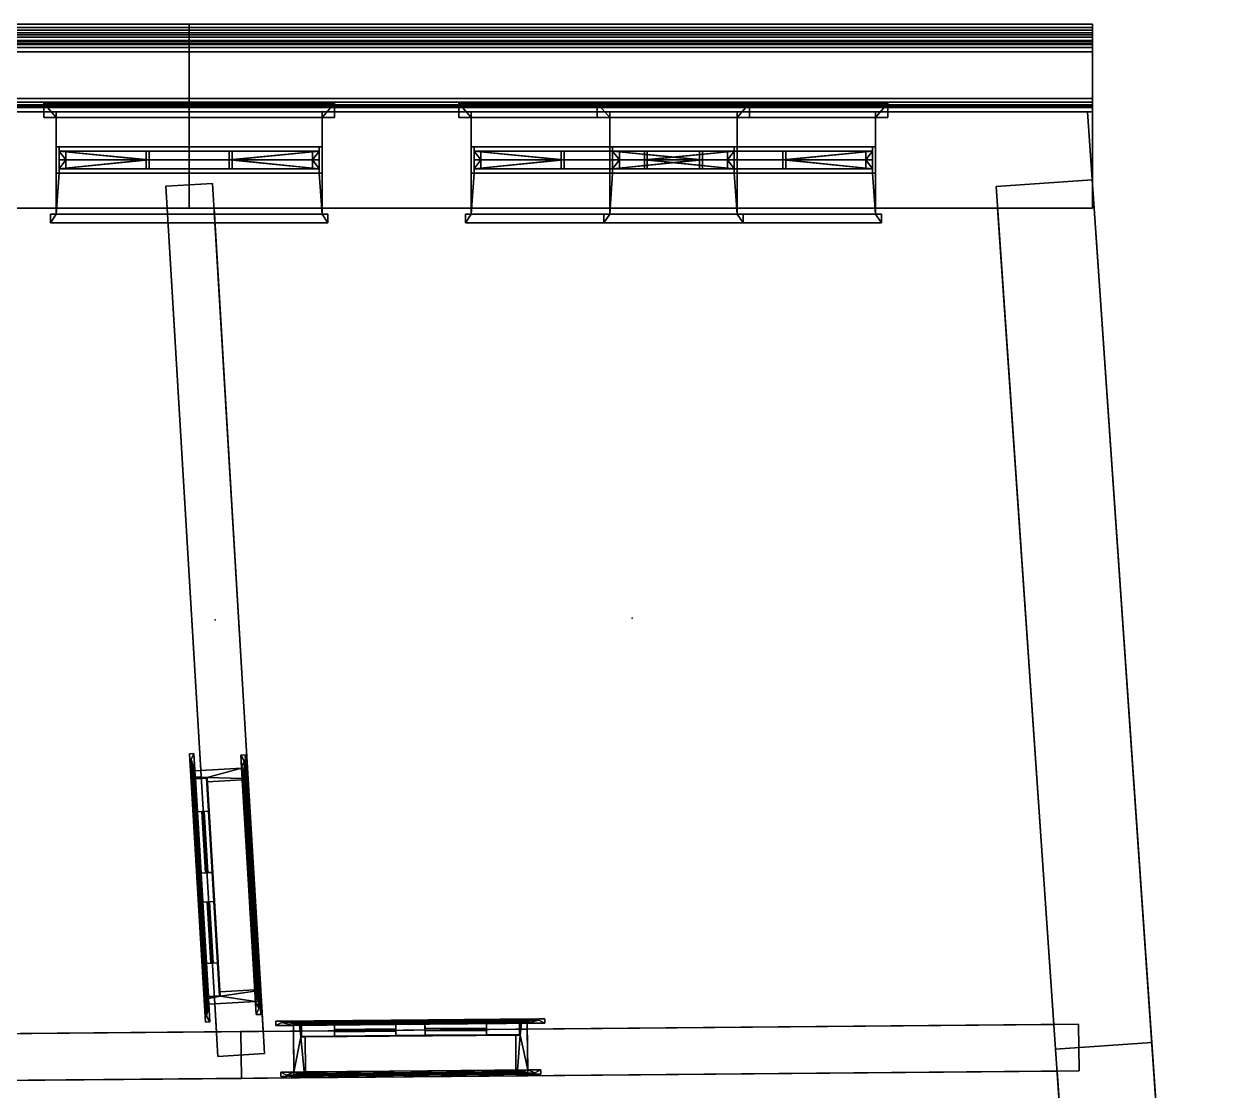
# Model space of a CAD drawing. Extents: x -0.3 to 25, y 0 to 31.3.
# Drawn here: x 19.361 to 23.494, y 27.649 to 31.3 of the extents above; entities that cross this region are included whole.
import ezdxf

# ---------------------------------------------------------------- set-up
doc = ezdxf.new("R2010")
doc.units = 0

# ---------------------------------------------------------------- blocks, each defined once
blk = doc.blocks.new('sash_big')
at = {"color": 255}
mesh = blk.add_polyface(dxfattribs=at)
corners = [(0, 0.35), (0, 0.35, 0.0522), (0, 0.35, 0.0772), (0, 0.21, 0.0772), (0, 0.21, 1.82), (0, 0.12, 0.0267), (0, 0.12, 1.82), (0, 0.02), (0, 0.02, 0.01), (0.01, 0.21, 0.0772), (0.01, 0.21, 1.81), (0.01, 0.195, 0.0772), (0.01, 0.195, 0.9752), (0.01, 0.165, 0.0772), (0.01, 0.165, 0.9371), (0.01, 0.165, 0.9752), (0.01, 0.165, 1.81), (0.01, 0.135, 0.9371), (0.01, 0.135, 1.81), (0.01, 0.12, 0.0772), (0.01, 0.12, 1.81), (0.0331, 0.195, 0.1254), (0.0331, 0.195, 0.5263), (0.0331, 0.195, 0.5363), (0.0331, 0.195, 0.9371), (0.0331, 0.165, 0.1254), (0.0331, 0.165, 0.5263), (0.0331, 0.165, 0.5363), (0.0331, 0.165, 0.9371), (0.0331, 0.165, 0.9752), (0.0331, 0.165, 1.376), (0.0331, 0.165, 1.386), (0.0331, 0.165, 1.7869), (0.0331, 0.135, 0.9752), (0.0331, 0.135, 1.376), (0.0331, 0.135, 1.386), (0.0331, 0.135, 1.7869), (0.3077, 0.195, 0.1254), (0.3077, 0.195, 0.5263), (0.3077, 0.195, 0.5363), (0.3077, 0.195, 0.9371), (0.3077, 0.165, 0.1254), (0.3077, 0.165, 0.5263), (0.3077, 0.165, 0.5363), (0.3077, 0.165, 0.9371), (0.3077, 0.165, 0.9752), (0.3077, 0.165, 1.376), (0.3077, 0.165, 1.386), (0.3077, 0.165, 1.7869), (0.3077, 0.135, 0.9752), (0.3077, 0.135, 1.376), (0.3077, 0.135, 1.386), (0.3077, 0.135, 1.7869), (0.3177, 0.195, 0.1254), (0.3177, 0.195, 0.5263), (0.3177, 0.195, 0.5363), (0.3177, 0.195, 0.9371), (0.3177, 0.165, 0.1254), (0.3177, 0.165, 0.5263), (0.3177, 0.165, 0.5363), (0.3177, 0.165, 0.9371), (0.3177, 0.165, 0.9752), (0.3177, 0.165, 1.376), (0.3177, 0.165, 1.386), (0.3177, 0.165, 1.7869), (0.3177, 0.135, 0.9752), (0.3177, 0.135, 1.376), (0.3177, 0.135, 1.386), (0.3177, 0.135, 1.7869), (0.5923, 0.195, 0.1254), (0.5923, 0.195, 0.5263), (0.5923, 0.195, 0.5363), (0.5923, 0.195, 0.9371), (0.5923, 0.165, 0.1254), (0.5923, 0.165, 0.5263), (0.5923, 0.165, 0.5363), (0.5923, 0.165, 0.9371), (0.5923, 0.165, 0.9752), (0.5923, 0.165, 1.376), (0.5923, 0.165, 1.386), (0.5923, 0.165, 1.7869), (0.5923, 0.135, 0.9752), (0.5923, 0.135, 1.376), (0.5923, 0.135, 1.386), (0.5923, 0.135, 1.7869), (0.6023, 0.195, 0.1254), (0.6023, 0.195, 0.5263), (0.6023, 0.195, 0.5363), (0.6023, 0.195, 0.9371), (0.6023, 0.165, 0.1254), (0.6023, 0.165, 0.5263), (0.6023, 0.165, 0.5363), (0.6023, 0.165, 0.9371), (0.6023, 0.165, 0.9752), (0.6023, 0.165, 1.376), (0.6023, 0.165, 1.386), (0.6023, 0.165, 1.7869), (0.6023, 0.135, 0.9752), (0.6023, 0.135, 1.376), (0.6023, 0.135, 1.386), (0.6023, 0.135, 1.7869), (0.8769, 0.195, 0.1254), (0.8769, 0.195, 0.5263), (0.8769, 0.195, 0.5363), (0.8769, 0.195, 0.9371), (0.8769, 0.165, 0.1254), (0.8769, 0.165, 0.5263), (0.8769, 0.165, 0.5363), (0.8769, 0.165, 0.9371), (0.8769, 0.165, 0.9752), (0.8769, 0.165, 1.376), (0.8769, 0.165, 1.386), (0.8769, 0.165, 1.7869), (0.8769, 0.135, 0.9752), (0.8769, 0.135, 1.376), (0.8769, 0.135, 1.386), (0.8769, 0.135, 1.7869), (0.9, 0.21, 0.0772), (0.9, 0.21, 1.81), (0.9, 0.195, 0.0772), (0.9, 0.195, 0.9752), (0.9, 0.165, 0.0772), (0.9, 0.165, 0.9371), (0.9, 0.165, 0.9752), (0.9, 0.165, 1.81), (0.9, 0.135, 0.9371), (0.9, 0.135, 1.81), (0.9, 0.12, 0.0772), (0.9, 0.12, 1.81), (0.91, 0.35), (0.91, 0.35, 0.0522), (0.91, 0.35, 0.0772), (0.91, 0.21, 0.0772), (0.91, 0.21, 1.82), (0.91, 0.12, 0.0267), (0.91, 0.12, 1.82), (0.91, 0.02), (0.91, 0.02, 0.01), (0.93, 0.35, 0.0522), (0.93, 0.35, 0.0772), (0.93, 0.38, 0.0522), (0.93, 0.38, 0.0772), (0.9525, 0.02, 0.01), (0.9525, 0.02, -0.1233), (0.9525, -0.03, 0.0017), (0.9525, -0.03, -0.1233), (-0.02, 0.35, 0.0522), (-0.02, 0.35, 0.0772), (-0.02, 0.38, 0.0522), (-0.02, 0.38, 0.0772), (-0.0425, 0.02, 0.01), (-0.0425, 0.02, -0.1233), (-0.0425, -0.03, 0.0017), (-0.0425, -0.03, -0.1233)]
mesh.append_faces([[corners[k] for k in face] for face in [(4, 3, 5, 6), (135, 134, 132, 133), (136, 143, 151, 7), (131, 130, 138, 139), (147, 146, 1, 2), (1, 130, 129, 0), (134, 130, 131, 132), (136, 129, 130, 134), (2, 1, 5, 3), (1, 0, 7, 5), (129, 136, 7, 0), (8, 7, 151, 150), (5, 7, 8), (142, 143, 136, 137), (137, 136, 134)]], dxfattribs={"color": 0})
mesh.append_faces([[corners[k] for k in face] for face in [(29, 15, 30), (109, 110, 123), (111, 112, 124), (32, 31, 16), (114, 113, 125), (36, 18, 35), (17, 33, 34), (116, 115, 126), (28, 14, 27), (108, 107, 122), (106, 105, 121), (25, 26, 13), (125, 108, 122), (14, 28, 17), (150, 152, 8), (142, 137, 144), (147, 2, 149), (3, 9, 2), (132, 131, 117), (139, 141, 131), (15, 29, 12), (123, 120, 109), (101, 102, 119), (103, 104, 120), (21, 11, 22), (24, 23, 12), (131, 2, 9, 117), (141, 149, 2, 131), (146, 147, 149, 148), (148, 149, 141, 140), (140, 141, 139, 138), (148, 140, 130, 1), (11, 119, 117, 9), (134, 5, 8, 137), (152, 144, 137, 8), (152, 153, 145, 144), (151, 143, 145, 153), (124, 16, 10, 118), (10, 4, 133, 118), (121, 13, 19, 127), (127, 19, 5, 134), (73, 69, 53, 57), (75, 59, 58, 74), (75, 71, 55, 59), (83, 79, 63, 67), (83, 67, 66, 82), (66, 62, 78, 82), (98, 82, 81, 97), (93, 77, 78, 94), (82, 78, 77, 81), (97, 93, 94, 98), (107, 103, 87, 91), (54, 53, 37, 38), (86, 85, 69, 70), (39, 38, 22, 23), (71, 70, 54, 55), (56, 55, 39, 40), (88, 87, 71, 72), (86, 87, 103, 102), (42, 38, 37, 41), (26, 22, 38, 42), (74, 70, 69, 73), (58, 54, 70, 74), (57, 53, 54, 58), (43, 39, 23, 27), (44, 40, 39, 43), (76, 72, 71, 75), (59, 55, 56, 60), (91, 87, 88, 92), (90, 86, 102, 106), (89, 85, 86, 90), (90, 106, 107, 91), (58, 42, 41, 57), (90, 74, 73, 89), (92, 76, 75, 91), (43, 27, 26, 42), (60, 44, 43, 59), (51, 35, 34, 50), (66, 50, 49, 65), (68, 52, 51, 67), (100, 84, 83, 99), (98, 114, 115, 99), (95, 111, 110, 94), (63, 47, 48, 64), (95, 79, 80, 96), (78, 62, 63, 79), (46, 30, 31, 47), (61, 45, 46, 62), (50, 46, 45, 49), (34, 30, 46, 50), (65, 61, 62, 66), (51, 47, 31, 35), (52, 48, 47, 51), (84, 80, 79, 83), (67, 63, 64, 68), (115, 111, 95, 99), (99, 95, 96, 100), (98, 94, 110, 114), (91, 75, 74, 90), (87, 86, 70, 71), (55, 54, 38, 39), (59, 43, 42, 58), (82, 98, 99, 83), (50, 66, 67, 51), (62, 46, 47, 63), (94, 78, 79, 95), (65, 81, 77, 61), (60, 56, 72, 76), (68, 64, 80, 84), (41, 37, 21, 25), (36, 32, 48, 52), (100, 96, 112, 116), (105, 101, 85, 89), (150, 151, 153, 152), (142, 144, 145, 143), (17, 125, 81, 65), (126, 18, 68, 84), (69, 119, 11, 53), (12, 120, 72, 56), (120, 12, 61, 77), (16, 124, 80, 64), (125, 17, 60, 76), (30, 15, 16, 31), (124, 123, 110, 111), (103, 120, 119, 102), (11, 12, 23, 22), (27, 14, 13, 26), (121, 122, 107, 106), (125, 126, 115, 114), (17, 34, 35, 18), (33, 29, 30, 34), (35, 31, 32, 36), (114, 110, 109, 113), (116, 112, 111, 115), (108, 104, 103, 107), (106, 102, 101, 105), (25, 21, 22, 26), (27, 23, 24, 28), (123, 124, 118, 120), (10, 16, 15, 12), (9, 3, 4, 10), (117, 118, 133, 132), (134, 135, 128, 127), (5, 19, 20, 6), (33, 49, 45, 29), (97, 113, 109, 93), (40, 44, 28, 24), (122, 121, 127, 125), (19, 13, 14, 17), (11, 9, 10, 12), (118, 117, 119, 120), (126, 125, 127, 128), (18, 20, 19, 17), (13, 57, 41), (41, 25, 13), (89, 73, 121), (121, 105, 89), (121, 73, 57, 13), (97, 81, 125), (125, 113, 97), (17, 65, 49), (49, 33, 17), (100, 116, 126), (126, 84, 100), (18, 36, 52), (52, 68, 18), (16, 64, 48), (48, 32, 16), (96, 80, 124), (124, 112, 96), (126, 128, 20, 18), (135, 6, 20, 128), (12, 56, 40), (40, 24, 12), (72, 120, 88), (104, 88, 120), (108, 92, 88, 104), (119, 69, 85), (85, 101, 119), (37, 53, 11), (11, 21, 37), (92, 108, 125), (125, 76, 92), (44, 60, 17), (17, 28, 44), (45, 61, 12), (12, 29, 45), (93, 109, 120), (120, 77, 93), (133, 4, 6, 135), (130, 140, 138), (1, 146, 148)]], dxfattribs={"color": 255})
blk = doc.blocks.new('door_inside')
mesh = blk.add_polyface()
corners = [(0.773, 0.18, 1.895), (0.66, 0.18, 1.895), (0.66, 0.18, 2.073), (0.773, 0.18, 2.073), (0.773, 0.18, 0.82), (0.45, 0.18, 2.073), (0.773, 0.18, 0.62), (0.35, 0.18, 1.895), (0.35, 0.18, 2.073), (0.773, 0.18, 0.225), (0.66, 0.18, 0.225), (0.66, 0.18, 0.82), (0.66, 0.165, 0.82), (0.45, 0.165, 0.82), (0.45, 0.165, 1.895), (0.66, 0.165, 1.895), (0.45, 0.18, 0.82), (0.45, 0.18, 1.895), (0.14, 0.18, 2.073), (0.14, 0.18, 1.895), (0.66, 0.18), (0.66, 0.18, 0.62), (0.66, 0.165, 0.225), (0.66, 0.165, 0.62), (0.45, 0.18, 0.62), (0.35, 0.165, 1.895), (0.027, 0.18, 2.073), (0.027, 0.18, 1.895), (0.66, 0.142), (0.773, 0.18), (0.45, 0.18), (0.45, 0.18, 0.225), (0.45, 0.165, 0.225), (0.45, 0.165, 0.62), (0.14, 0.18, 0.62), (0.35, 0.18, 0.82), (0.35, 0.165, 0.82), (0.14, 0.18, 0.82), (0.14, 0.165, 1.895), (0.14, 0.165, 0.82), (0.027, 0.18, 0.82), (0.773, 0.142), (0.773, 0.142, 0.225), (0.45, 0.142), (0.35, 0.165, 0.225), (0.35, 0.18, 0.62), (0.027, 0.18, 0.62), (0.773, 0.142, 0.62), (0.45, 0.142, 0.225), (0.35, 0.18), (0.14, 0.18, 0.225), (0.35, 0.18, 0.225), (0.14, 0.165, 0.225), (0.14, 0.165, 0.62), (0.35, 0.165, 0.62), (0.027, 0.18, 0.225), (0.773, 0.142, 0.82), (0.66, 0.142, 0.225), (0.66, 0.157, 0.225), (0.35, 0.142), (0.14, 0.142), (0.14, 0.18), (0.027, 0.18), (0.773, 0.142, 1.895), (0.66, 0.142, 0.62), (0.45, 0.157, 0.62), (0.66, 0.157, 0.62), (0.45, 0.142, 0.62), (0.45, 0.157, 0.225), (0.35, 0.142, 0.62), (0.027, 0.142), (0.773, 0.142, 2.073), (0.66, 0.142, 2.073), (0.66, 0.142, 0.82), (0.66, 0.142, 1.895), (0.66, 0.157, 0.82), (0.45, 0.142, 0.82), (0.35, 0.142, 0.225), (0.14, 0.142, 0.225), (0.027, 0.142, 0.225), (0.45, 0.142, 2.073), (0.45, 0.142, 1.895), (0.66, 0.157, 1.895), (0.45, 0.157, 0.82), (0.45, 0.157, 1.895), (0.35, 0.142, 1.895), (0.14, 0.142, 0.82), (0.14, 0.142, 0.62), (0.35, 0.157, 0.62), (0.35, 0.157, 0.225), (0.14, 0.157, 0.62), (0.14, 0.157, 0.225), (0.027, 0.142, 0.62), (0.35, 0.142, 2.073), (0.35, 0.142, 0.82), (0.35, 0.157, 0.82), (0.14, 0.157, 0.82), (0.027, 0.142, 0.82), (0.14, 0.142, 2.073), (0.14, 0.142, 1.895), (0.14, 0.157, 1.895), (0.35, 0.157, 1.895), (0.027, 0.142, 1.895), (0.027, 0.142, 2.073), (0.02, 0.185), (0.005, 0.19), (0, 0.185), (0.005, 0.19, 2.095), (-0.032, 0.195, 2.132), (0, 0.185, 2.1), (0.8, 0.185, 2.1), (0.78, 0.185, 2.08), (0.78, 0.185), (0.02, 0.185, 2.08), (0.78, 0.18, 2.08), (0.78, 0.18), (-0.032, 0.195), (0.832, 0.195, 2.132), (0.795, 0.19, 2.095), (0.795, 0.19), (0.8, 0.18), (0.86, 0.18, 2.16), (-0.06, 0.18), (-0.04, 0.19), (-0.04, 0.195, 2.14), (0.8, 0.185), (0.86, 0.18), (0.86, 0.195, 2.16), (-0.06, 0.18, 2.16), (-0.06, 0.195), (-0.04, 0.195), (-0.06, 0.195, 2.16), (-0.04, 0.19, 2.14), (0.84, 0.195, 2.14), (0.84, 0.19, 2.14), (0.832, 0.195), (0.86, 0.195), (0.84, 0.195), (0.84, 0.19), (-0.025, 0.005, 2.125), (-0.025, 0.01), (-0.017, 0.005), (0.825, 0.005, 2.125), (-0.045, 0.005, 2.145), (-0.045, 0.005), (-0.025, 0.005), (-0.017, 0.005, 2.117), (-0.025, 0.01, 2.125), (0.825, 0.01, 2.125), (0.825, 0.005), (0.825, 0.01), (0.845, 0.02), (0.845, 0.005), (0.845, 0.005, 2.145), (-0.045, 0.02, 2.145), (0.02, 0.01), (0.015, 0.015, 2.085), (0.845, 0.02, 2.145), (0, 0.02, 2.1), (0, 0.02), (-0.045, 0.02), (0.02, 0.01, 2.08), (0.817, 0.005, 2.117), (0.785, 0.015, 2.085), (0.817, 0.005), (0.785, 0.015), (0.035, 0.015, 2.065), (0.035, 0.015), (0.765, 0.015, 2.065), (0.78, 0.01, 2.08), (0.78, 0.01), (0.8, 0.02), (0.765, 0.015), (0.04, 0.02, 2.06), (0.035, 0.02, 2.065), (0.765, 0.02, 2.065), (0.035, 0.02), (0.025, 0.14), (0.04, 0.02), (0.04, 0.14), (0.76, 0.14, 2.06), (0.04, 0.14, 2.06), (0.765, 0.02), (0.76, 0.02, 2.06), (0.76, 0.14), (0.76, 0.02), (0.015, 0.015), (0, 0.18), (0.025, 0.18), (0.02, 0.18), (0.025, 0.18, 2.075), (0.8, 0.18, 2.1), (0, 0.18, 2.1), (0.8, 0.02, 2.1), (0.775, 0.14, 2.075), (0.025, 0.14, 2.075), (0.02, 0.18, 2.08), (0.775, 0.18, 2.075), (0.775, 0.18), (0.775, 0.14)]
mesh.append_faces([[corners[k] for k in face] for face in [(0, 1, 2, 3), (1, 0, 4, 11), (1, 17, 5, 2), (6, 21, 11, 4), (1, 11, 12, 15), (17, 1, 15, 14), (17, 7, 8, 5), (9, 10, 21, 6), (21, 24, 16, 11), (11, 16, 13, 12), (12, 13, 14, 15), (16, 17, 14, 13), (16, 35, 7, 17), (18, 8, 7, 19), (29, 20, 10, 9), (21, 10, 22, 23), (24, 21, 23, 33), (24, 45, 35, 16), (7, 35, 36, 25), (19, 7, 25, 38), (26, 18, 19, 27), (41, 28, 20, 29), (20, 30, 31, 10), (10, 31, 32, 22), (22, 32, 33, 23), (31, 24, 33, 32), (31, 51, 45, 24), (37, 35, 45, 34), (35, 37, 39, 36), (38, 25, 36, 39), (37, 19, 38, 39), (27, 19, 37, 40), (28, 41, 42, 57), (28, 43, 30, 20), (30, 49, 51, 31), (45, 51, 44, 54), (34, 45, 54, 53), (40, 37, 34, 46), (57, 42, 47, 64), (43, 28, 57, 48), (43, 59, 49, 30), (50, 51, 49, 61), (51, 50, 52, 44), (53, 54, 44, 52), (50, 34, 53, 52), (46, 34, 50, 55), (64, 47, 56, 73), (57, 64, 66, 58), (48, 57, 58, 68), (59, 43, 48, 77), (59, 60, 61, 49), (55, 50, 61, 62), (73, 56, 63, 74), (67, 64, 73, 76), (64, 67, 65, 66), (65, 68, 58, 66), (67, 48, 68, 65), (77, 48, 67, 69), (77, 78, 60, 59), (62, 61, 60, 70), (74, 63, 71, 72), (73, 74, 82, 75), (76, 73, 75, 83), (69, 67, 76, 94), (77, 69, 88, 89), (78, 77, 89, 91), (78, 79, 70, 60), (81, 74, 72, 80), (74, 81, 84, 82), (84, 83, 75, 82), (81, 76, 83, 84), (94, 76, 81, 85), (69, 94, 86, 87), (69, 87, 90, 88), (89, 88, 90, 91), (87, 78, 91, 90), (87, 92, 79, 78), (85, 81, 80, 93), (94, 85, 101, 95), (86, 94, 95, 96), (86, 97, 92, 87), (93, 98, 99, 85), (85, 99, 100, 101), (100, 96, 95, 101), (99, 86, 96, 100), (99, 102, 97, 86), (98, 103, 102, 99), (26, 103, 98, 18), (102, 103, 26, 27), (97, 102, 27, 40), (18, 98, 93, 8), (93, 80, 5, 8), (5, 80, 72, 2), (71, 3, 2, 72), (40, 46, 92, 97), (46, 55, 79, 92), (62, 70, 79, 55), (41, 29, 9, 42), (42, 9, 6, 47), (47, 6, 4, 56), (0, 63, 56, 4), (0, 3, 71, 63), (104, 105, 107, 113), (104, 189, 106, 105), (105, 106, 109, 107), (113, 107, 118, 111), (113, 196, 189, 104), (187, 106, 189), (106, 116, 108, 109), (107, 109, 110, 118), (111, 118, 119, 112), (196, 113, 111, 114), (179, 177, 195, 181), (116, 106, 187, 123), (116, 123, 132, 108), (109, 108, 117, 110), (118, 110, 125, 119), (119, 125, 115, 112), (114, 111, 112, 115), (120, 115, 125), (120, 126, 121, 191), (191, 121, 128, 192), (192, 128, 122, 187), (122, 123, 187), (123, 130, 124, 132), (108, 132, 134, 117), (110, 117, 135, 125), (138, 120, 125, 135), (126, 120, 138), (126, 136, 127, 121), (121, 127, 131, 128), (128, 131, 129, 122), (130, 123, 122, 129), (127, 136, 137), (127, 137, 133), (130, 129, 131), (127, 133, 124), (124, 130, 131), (127, 124, 131), (132, 124, 133, 134), (117, 134, 138, 135), (136, 126, 138, 137), (134, 133, 137, 138), (145, 140, 147, 139), (140, 141, 146, 147), (139, 147, 148, 142), (142, 149, 152), (143, 144, 145), (143, 145, 139), (142, 152, 153), (143, 139, 142), (142, 153, 143), (141, 186, 156, 146), (147, 146, 162, 148), (142, 148, 150, 149), (149, 150, 151, 152), (152, 151, 157, 153), (153, 157, 154, 143), (143, 154, 160, 144), (186, 155, 161, 156), (146, 156, 163, 162), (148, 162, 164, 150), (151, 150, 171), (151, 171, 193, 157), (157, 193, 158, 154), (154, 158, 159, 160), (155, 167, 166, 161), (156, 161, 169, 163), (162, 163, 165, 164), (164, 165, 171, 150), (181, 195, 194, 180), (174, 166, 167, 176), (161, 166, 168, 169), (163, 169, 170, 165), (182, 171, 165), (168, 175, 182, 172), (175, 168, 166, 174), (169, 168, 172, 170), (172, 182, 165, 170), (173, 174, 176, 178), (183, 175, 174, 173), (178, 176, 177, 179), (181, 173, 178, 179), (185, 182, 175, 183), (180, 183, 173, 181), (176, 159, 177), (184, 199, 182, 185), (183, 180, 184, 185), (186, 159, 176), (187, 189, 177, 159), (171, 182, 199), (141, 140, 159, 186), (155, 186, 176, 167), (188, 177, 189), (159, 158, 192, 187), (171, 199, 115, 120), (159, 140, 160), (195, 177, 188, 190), (188, 189, 196, 190), (158, 193, 191, 192), (198, 115, 199), (191, 193, 171, 120), (144, 160, 140, 145), (194, 195, 190, 197), (190, 196, 114, 197), (197, 114, 115, 198), (199, 194, 197, 198), (199, 184, 180, 194)]])

msp = doc.modelspace()

# ---------------------------------------------------------------- linework, layer by layer
at = {"layer": 'LIGHTS', "color": 51}
for p in [(21.4414, 29.2671, 5.5), (20.0144, 29.2607, 2.5)]:
    msp.add_point(p, dxfattribs=at)

# ---------------------------------------------------------------- block references
for name, p, rotation in [('sash_big', (20.3804, 31, 0.75), 180), ('sash_big', (21.801, 31, 3.75), 180), ('sash_big', (22.2746, 31, 0.75), 180), ('door_inside', (20.1725, 27.9558, 3.02), 93.4191039620972), ('door_inside', (20.2841, 27.693, 3.02), 0.511416847049435)]:
    msp.add_blockref(name, p, dxfattribs=dict(rotation=rotation))

# ---------------------------------------------------------------- meshes
at = {"color": 255}
mesh = msp.add_polyface(dxfattribs=at)
corners = [(23.0166, 31.22, 5.795), (23.0166, 31.22, 5.81), (23.0166, 31.205, 5.795), (23.0166, 31.045, 5.7), (23.0166, 31.045, 5.715), (23.0166, 31.033, 5.697), (23.0166, 31.205, 5.715), (23.0166, 31.3, 5.86), (23.0166, 31.3, 5.88), (23.0166, 31.289, 5.857), (23.0166, 31.23, 5.89), (23.0166, 31.279, 5.851), (23.0166, 31.27, 5.84), (23.0166, 31.264, 5.83), (23.0166, 31.256, 5.821), (23.0166, 31.244, 5.814), (23.0166, 31.233, 5.811), (23.0166, 31.024, 5.691), (23.0166, 31, 5.89), (19.9254, 31.23, 5.89), (19.9254, 31, 5.89), (23.0166, 31.018, 5.682), (19.9254, 31.018, 5.682), (19.9254, 31.024, 5.691), (19.9254, 31.033, 5.697), (19.9254, 31.045, 5.7), (19.9254, 31.045, 5.715), (19.9254, 31.205, 5.715), (19.9254, 31.205, 5.795), (19.9254, 31.22, 5.795), (19.9254, 31.22, 5.81), (19.9254, 31.233, 5.811), (19.9254, 31.244, 5.814), (19.9254, 31.256, 5.821), (19.9254, 31.264, 5.83), (19.9254, 31.27, 5.84), (19.9254, 31.279, 5.851), (19.9254, 31.289, 5.857), (19.9254, 31.3, 5.86), (19.9254, 31.3, 5.88), (17.0842, 31.23, 5.89), (17.0842, 31, 5.89), (17.0842, 31.018, 5.682), (17.0842, 31.024, 5.691), (17.0842, 31.033, 5.697), (17.0842, 31.045, 5.7), (17.0842, 31.045, 5.715), (17.0842, 31.205, 5.715), (17.0842, 31.205, 5.795), (17.0842, 31.22, 5.795), (17.0842, 31.22, 5.81), (17.0842, 31.233, 5.811), (17.0842, 31.244, 5.814), (17.0842, 31.256, 5.821), (17.0842, 31.264, 5.83), (17.0842, 31.27, 5.84), (17.0842, 31.279, 5.851), (17.0842, 31.289, 5.857), (17.0842, 31.3, 5.86), (17.0842, 31.3, 5.88)]
mesh.append_faces([[corners[k] for k in face] for face in [(0, 1, 2), (3, 4, 5), (6, 2, 4), (7, 8, 9), (8, 10, 9), (9, 10, 11), (11, 10, 12), (12, 10, 13), (13, 10, 14), (14, 10, 15), (15, 10, 16), (16, 10, 1), (1, 10, 2), (2, 10, 4), (5, 4, 17), (17, 4, 18), (4, 10, 18), (18, 10, 19, 20), (17, 21, 22, 23), (5, 17, 23, 24), (3, 5, 24, 25), (4, 3, 25, 26), (6, 4, 26, 27), (2, 6, 27, 28), (0, 2, 28, 29), (1, 0, 29, 30), (16, 1, 30, 31), (15, 16, 31, 32), (14, 15, 32, 33), (13, 14, 33, 34), (12, 13, 34, 35), (11, 12, 35, 36), (9, 11, 36, 37), (7, 9, 37, 38), (8, 7, 38, 39), (10, 8, 39, 19), (20, 19, 40, 41), (23, 22, 42, 43), (24, 23, 43, 44), (25, 24, 44, 45), (26, 25, 45, 46), (27, 26, 46, 47), (28, 27, 47, 48), (29, 28, 48, 49), (30, 29, 49, 50), (31, 30, 50, 51), (32, 31, 51, 52), (33, 32, 52, 53), (34, 33, 53, 54), (35, 34, 54, 55), (36, 35, 55, 56), (37, 36, 56, 57), (38, 37, 57, 58), (39, 38, 58, 59), (19, 39, 59, 40)]], dxfattribs={"color": 255})
at = {"color": 250}
mesh = msp.add_polyface(dxfattribs=at)
corners = [(3.6157, 31.24, 5.92), (3.6258, 31.23, 5.89), (3.7025, 23.4812, 5.92), (3.7124, 23.4914, 5.89), (3.8584, 31, 5.89), (3.8584, 31, 6), (3.9398, 23.7258, 5.89), (3.9398, 23.7258, 6), (5.0459, 23.747, 5.89), (5.0459, 23.747, 6), (5.0503, 23.517, 5.89), (5.0505, 23.507, 5.92), (6.8294, 31, 5.89), (6.8294, 31, 6), (6.8294, 31.23, 5.89), (6.8294, 31.24, 5.92), (6.9632, 23.7837, 5.89), (6.9632, 23.7837, 6), (6.9677, 23.5538, 5.89), (6.9678, 23.5438, 5.92), (7.6451, 23.5567, 5.92), (7.6549, 23.5669, 5.89), (7.6753, 22.2214, 5.92), (7.6851, 22.2317, 5.89), (7.8796, 23.8013, 5.89), (7.8796, 23.8013, 6), (7.9098, 22.4669, 5.89), (7.9098, 22.4669, 6), (7.9724, 31, 5.89), (7.9724, 31, 6), (7.9724, 31.23, 5.89), (7.9724, 31.24, 5.92), (7.9943, 23.8035, 5.89), (7.9943, 23.8035, 6), (7.9988, 23.5735, 5.89), (7.9989, 23.5635, 5.92), (9.4035, 31, 5.89), (9.4035, 31, 6), (9.4035, 31.23, 5.89), (9.4035, 31.24, 5.92), (9.6246, 22.5061, 5.89), (9.6246, 22.5061, 6), (9.6299, 22.2762, 5.89), (9.6301, 22.2662, 5.92), (10.2132, 22.5196, 5.89), (10.2132, 22.5196, 6), (10.2184, 22.2896, 5.89), (10.2186, 22.2797, 5.92), (13.8402, 22.6026, 5.89), (13.8402, 22.6026, 6), (13.8454, 22.3727, 5.89), (13.8457, 22.3627, 5.92), (17.0842, 31, 5.89), (17.0842, 31, 6), (17.0842, 31.23, 5.89), (17.0842, 31.24, 5.92), (17.6908, 23.7219, 5.89), (17.6908, 23.7219, 6), (17.743, 22.6919, 5.89), (17.743, 22.6919, 6), (17.9325, 23.4967, 5.89), (17.943, 23.4869, 5.92), (17.9846, 22.4674, 5.89), (17.9952, 22.4576, 5.92), (19.9254, 31, 5.89), (19.9254, 31, 6), (19.9254, 31.23, 5.89), (19.9254, 31.24, 5.92), (23.0166, 31, 5.89), (23.0166, 31, 6), (23.0166, 31.23, 5.89), (23.0166, 31.24, 5.92), (23.4814, 23.8374, 5.89), (23.4814, 23.8374, 6), (23.486, 23.6074, 5.89), (23.4862, 23.5974, 5.92)]
mesh.append_faces([[corners[k] for k in face] for face in [(71, 69, 70), (73, 75, 74), (70, 69, 68), (73, 74, 72), (68, 69, 65, 64), (70, 68, 64, 66), (71, 70, 66, 67), (69, 71, 67, 65), (64, 65, 53, 52), (66, 64, 52, 54), (67, 66, 54, 55), (65, 67, 55, 53), (52, 53, 37, 36), (54, 52, 36, 38), (55, 54, 38, 39), (53, 55, 39, 37), (36, 37, 29, 28), (38, 36, 28, 30), (39, 38, 30, 31), (37, 39, 31, 29), (28, 29, 13, 12), (30, 28, 12, 14), (31, 30, 14, 15), (29, 31, 15, 13), (12, 13, 5, 4), (14, 12, 4, 1), (15, 14, 1, 0), (13, 15, 0, 5), (4, 5, 7, 6), (1, 4, 6, 3), (0, 1, 3, 2), (5, 0, 2, 7), (6, 7, 9, 8), (3, 6, 8, 10), (2, 3, 10, 11), (7, 2, 11, 9), (8, 9, 17, 16), (10, 8, 16, 18), (11, 10, 18, 19), (9, 11, 19, 17), (16, 17, 33, 32), (18, 16, 32, 34), (19, 18, 34, 35), (17, 19, 35, 33), (32, 33, 25, 24), (34, 32, 24, 21), (35, 34, 21, 20), (33, 35, 20, 25), (24, 25, 27, 26), (21, 24, 26, 23), (20, 21, 23, 22), (25, 20, 22, 27), (26, 27, 41, 40), (23, 26, 40, 42), (22, 23, 42, 43), (27, 22, 43, 41), (40, 41, 45, 44), (42, 40, 44, 46), (43, 42, 46, 47), (41, 43, 47, 45), (44, 45, 49, 48), (46, 44, 48, 50), (47, 46, 50, 51), (45, 47, 51, 49), (48, 49, 59, 58), (50, 48, 58, 62), (51, 50, 62, 63), (49, 51, 63, 59), (58, 59, 57, 56), (62, 58, 56, 60), (63, 62, 60, 61), (59, 63, 61, 57), (56, 57, 73, 72), (60, 56, 72, 74), (61, 60, 74, 75), (57, 61, 75, 73)]], dxfattribs={"color": 250})
at = {"color": 255}
mesh = msp.add_polyface(dxfattribs=at)
corners = [(23.4858, 23.6174, 5.81), (23.4858, 23.6174, 5.795), (23.4855, 23.6324, 5.795), (23.4823, 23.7924, 5.715), (23.4823, 23.7924, 5.7), (23.4821, 23.8044, 5.697), (23.0166, 31.015, 5.67), (23.0166, 31.018, 5.682), (23.0166, 31, 5.67), (23.4818, 23.8194, 5.682), (23.4817, 23.8224, 5.67), (23.4814, 23.8374, 5.67), (23.4855, 23.6324, 5.715), (23.4874, 23.5374, 5.88), (23.4874, 23.5374, 5.86), (23.4872, 23.5484, 5.857), (23.486, 23.6074, 5.89), (23.487, 23.5584, 5.851), (23.4868, 23.5674, 5.84), (23.4867, 23.5734, 5.83), (23.4865, 23.5814, 5.821), (23.4863, 23.5934, 5.814), (23.4861, 23.6044, 5.811), (23.4819, 23.8134, 5.691), (23.0166, 31.024, 5.691), (23.0166, 31, 5.89), (23.4814, 23.8374, 5.89), (19.9254, 31, 5.89), (19.9254, 31, 5.67), (19.9254, 31.015, 5.67), (19.9254, 31.018, 5.682), (17.0842, 31, 5.89), (17.0842, 31, 5.67), (17.0842, 31.015, 5.67), (17.0842, 31.018, 5.682), (18.0466, 22.4098, 5.857), (18.0361, 22.4196, 5.851), (17.984, 23.4487, 5.851), (17.9945, 23.4389, 5.857), (18.0582, 22.3991, 5.86), (18.006, 23.4282, 5.86), (18.0582, 22.3991, 5.88), (18.006, 23.4282, 5.88), (17.6908, 23.7219, 5.89), (17.9325, 23.4967, 5.89), (17.6908, 23.7219, 5.67), (17.7065, 23.7073, 5.67), (17.7097, 23.7043, 5.682), (17.716, 23.6984, 5.691), (17.7254, 23.6896, 5.697), (17.7381, 23.6779, 5.7), (17.7381, 23.6779, 5.715), (17.9062, 23.5212, 5.715), (17.9062, 23.5212, 5.795), (17.922, 23.5065, 5.795), (17.922, 23.5065, 5.81), (17.9356, 23.4938, 5.811), (17.9472, 23.483, 5.814), (17.9598, 23.4713, 5.821), (17.9682, 23.4634, 5.83), (17.9745, 23.4575, 5.84)]
mesh.append_faces([[corners[k] for k in face] for face in [(0, 1, 2), (3, 4, 5), (6, 7, 8), (9, 10, 11), (2, 12, 3), (13, 14, 15), (16, 13, 15), (16, 15, 17), (16, 17, 18), (16, 18, 19), (16, 19, 20), (16, 20, 21), (16, 21, 22), (16, 22, 0), (16, 0, 2), (16, 2, 3), (3, 5, 23), (7, 24, 8), (23, 9, 11), (8, 24, 25), (23, 11, 26), (3, 23, 26), (16, 3, 26), (8, 25, 27, 28), (6, 8, 28, 29), (7, 6, 29, 30), (28, 27, 31, 32), (29, 28, 32, 33), (30, 29, 33, 34), (35, 36, 37, 38), (39, 35, 38, 40), (41, 39, 40, 42), (43, 44, 16, 26), (45, 43, 26, 11), (46, 45, 11, 10), (47, 46, 10, 9), (48, 47, 9, 23), (49, 48, 23, 5), (50, 49, 5, 4), (51, 50, 4, 3), (52, 51, 3, 12), (53, 52, 12, 2), (54, 53, 2, 1), (55, 54, 1, 0), (56, 55, 0, 22), (57, 56, 22, 21), (58, 57, 21, 20), (59, 58, 20, 19), (60, 59, 19, 18), (37, 60, 18, 17), (38, 37, 17, 15), (40, 38, 15, 14), (42, 40, 14, 13), (44, 42, 13, 16)]], dxfattribs={"color": 255})
at = {"color": 250}
mesh = msp.add_polyface(dxfattribs=at)
corners = [(3.8584, 31, 6), (3.9398, 23.7258, 6), (7.5016, 27.3973, 7.4923), (23, 31, 6), (23.2381, 27.5481, 7.4298), (23.4759, 24.1001, 6)]
mesh.append_faces([[corners[k] for k in face] for face in [(5, 3, 4)]], dxfattribs={"color": 85})
mesh.append_faces([[corners[k] for k in face] for face in [(1, 5, 4, 2), (3, 0, 2, 4), (0, 3, 5, 1), (0, 1, 2)]], dxfattribs={"color": 250})
mesh = msp.add_polyface(dxfattribs=at)
corners = [(7.7167, 31, 6), (7.8858, 23.5265, 6), (11.5017, 27.2997, 7.5327), (23, 31, 6), (23.2471, 27.4167, 7.4843), (23.494, 23.8376, 6)]
mesh.append_faces([[corners[k] for k in face] for face in [(5, 3, 4)]], dxfattribs={"color": 85})
mesh.append_faces([[corners[k] for k in face] for face in [(1, 5, 4, 2), (3, 0, 2, 4), (0, 3, 5, 1), (0, 1, 2)]], dxfattribs={"color": 250})
at = {"color": 85}
mesh = msp.add_polyface(dxfattribs=at)
corners = [(18.4863, 30.67), (18.4863, 30.67, 3), (18.4863, 31), (18.4863, 31, 3), (19.4704, 30.67), (19.4704, 30.67, 3), (19.4704, 31), (19.4704, 31, 3)]
mesh.append_faces([[corners[k] for k in face] for face in [(7, 3, 1, 5), (4, 0, 2, 6), (6, 2, 3, 7), (2, 0, 1, 3), (0, 4, 5, 1), (4, 6, 7, 5)]], dxfattribs={"color": 85})
mesh = msp.add_polyface(dxfattribs=at)
corners = [(18.9598, 30.67, 3), (18.9598, 30.67, 6), (18.9598, 31, 3), (18.9598, 31, 6), (19.9254, 30.67, 3), (19.9254, 30.67, 6), (19.9254, 31, 3), (19.9254, 31, 6)]
mesh.append_faces([[corners[k] for k in face] for face in [(7, 3, 1, 5), (4, 0, 2, 6), (6, 2, 3, 7), (2, 0, 1, 3), (0, 4, 5, 1), (4, 6, 7, 5)]], dxfattribs={"color": 85})
mesh = msp.add_polyface(dxfattribs=at)
corners = [(19.4704, 30.67), (19.4704, 30.67, 0.75), (19.4704, 31), (19.4704, 31, 0.75), (20.3804, 30.67), (20.3804, 30.67, 0.75), (20.3804, 31), (20.3804, 31, 0.75)]
mesh.append_faces([[corners[k] for k in face] for face in [(7, 3, 1, 5), (4, 0, 2, 6), (6, 2, 3, 7), (2, 0, 1, 3), (0, 4, 5, 1), (4, 6, 7, 5)]], dxfattribs={"color": 85})
mesh = msp.add_polyface(dxfattribs=at)
corners = [(19.4704, 30.67, 2.57), (19.4704, 30.67, 3), (19.4704, 31, 2.57), (19.4704, 31, 3), (20.3804, 30.67, 2.57), (20.3804, 30.67, 3), (20.3804, 31, 2.57), (20.3804, 31, 3)]
mesh.append_faces([[corners[k] for k in face] for face in [(7, 3, 1, 5), (4, 0, 2, 6), (6, 2, 3, 7), (2, 0, 1, 3), (0, 4, 5, 1), (4, 6, 7, 5)]], dxfattribs={"color": 85})
mesh = msp.add_polyface(dxfattribs=at)
corners = [(19.9254, 30.67, 3), (19.9254, 30.67, 6), (19.9254, 31, 3), (19.9254, 31, 6), (20.891, 30.67, 3), (20.891, 30.67, 6), (20.891, 31, 3), (20.891, 31, 6)]
mesh.append_faces([[corners[k] for k in face] for face in [(7, 3, 1, 5), (4, 0, 2, 6), (6, 2, 3, 7), (2, 0, 1, 3), (0, 4, 5, 1), (4, 6, 7, 5)]], dxfattribs={"color": 85})
mesh = msp.add_polyface(dxfattribs=at)
corners = [(20.3804, 30.67), (20.3804, 30.67, 3), (20.3804, 31), (20.3804, 31, 3), (21.3646, 30.67), (21.3646, 30.67, 3), (21.3646, 31), (21.3646, 31, 3)]
mesh.append_faces([[corners[k] for k in face] for face in [(7, 3, 1, 5), (4, 0, 2, 6), (6, 2, 3, 7), (2, 0, 1, 3), (0, 4, 5, 1), (4, 6, 7, 5)]], dxfattribs={"color": 85})
mesh = msp.add_polyface(dxfattribs=at)
corners = [(20.891, 30.67, 3), (20.891, 30.67, 3.75), (20.891, 31, 3), (20.891, 31, 3.75), (21.801, 30.67, 3), (21.801, 30.67, 3.75), (21.801, 31, 3), (21.801, 31, 3.75)]
mesh.append_faces([[corners[k] for k in face] for face in [(7, 3, 1, 5), (4, 0, 2, 6), (6, 2, 3, 7), (2, 0, 1, 3), (0, 4, 5, 1), (4, 6, 7, 5)]], dxfattribs={"color": 85})
mesh = msp.add_polyface(dxfattribs=at)
corners = [(20.891, 30.67, 5.57), (20.891, 30.67, 6), (20.891, 31, 5.57), (20.891, 31, 6), (21.801, 30.67, 5.57), (21.801, 30.67, 6), (21.801, 31, 5.57), (21.801, 31, 6)]
mesh.append_faces([[corners[k] for k in face] for face in [(7, 3, 1, 5), (4, 0, 2, 6), (6, 2, 3, 7), (2, 0, 1, 3), (0, 4, 5, 1), (4, 6, 7, 5)]], dxfattribs={"color": 85})
mesh = msp.add_polyface(dxfattribs=at)
corners = [(21.3646, 30.67), (21.3646, 30.67, 0.75), (21.3646, 31), (21.3646, 31, 0.75), (22.2746, 30.67), (22.2746, 30.67, 0.75), (22.2746, 31), (22.2746, 31, 0.75)]
mesh.append_faces([[corners[k] for k in face] for face in [(7, 3, 1, 5), (4, 0, 2, 6), (6, 2, 3, 7), (2, 0, 1, 3), (0, 4, 5, 1), (4, 6, 7, 5)]], dxfattribs={"color": 85})
mesh = msp.add_polyface(dxfattribs=at)
corners = [(21.3646, 30.67, 2.57), (21.3646, 30.67, 3), (21.3646, 31, 2.57), (21.3646, 31, 3), (22.2746, 30.67, 2.57), (22.2746, 30.67, 3), (22.2746, 31, 2.57), (22.2746, 31, 3)]
mesh.append_faces([[corners[k] for k in face] for face in [(7, 3, 1, 5), (4, 0, 2, 6), (6, 2, 3, 7), (2, 0, 1, 3), (0, 4, 5, 1), (4, 6, 7, 5)]], dxfattribs={"color": 85})
mesh = msp.add_polyface(dxfattribs=at)
corners = [(21.801, 30.67, 3), (21.801, 30.67, 6), (21.801, 31, 3), (21.801, 31, 6), (23.0166, 30.67, 3), (23.0166, 30.67, 6), (23.0166, 31, 3), (23.0166, 31, 6)]
mesh.append_faces([[corners[k] for k in face] for face in [(7, 3, 1, 5), (4, 0, 2, 6), (6, 2, 3, 7), (2, 0, 1, 3), (0, 4, 5, 1), (4, 6, 7, 5)]], dxfattribs={"color": 85})
mesh = msp.add_polyface(dxfattribs=at)
corners = [(22.2746, 30.67), (22.2746, 30.67, 3), (22.2746, 31), (22.2746, 31, 3), (23.0166, 30.67), (23.0166, 30.67, 3), (23.0166, 31), (23.0166, 31, 3)]
mesh.append_faces([[corners[k] for k in face] for face in [(7, 3, 1, 5), (4, 0, 2, 6), (6, 2, 3, 7), (2, 0, 1, 3), (0, 4, 5, 1), (4, 6, 7, 5)]], dxfattribs={"color": 85})
at = {"color": 51}
mesh = msp.add_polyface(dxfattribs=at)
corners = [(19.8456, 30.7452, 3), (19.8456, 30.7452, 6), (19.9651, 28.7448, 3), (19.9651, 28.7448, 6), (20.0053, 30.7548, 3), (20.0053, 30.7548, 6), (20.1248, 28.7544, 3), (20.1248, 28.7544, 6)]
mesh.append_faces([[corners[k] for k in face] for face in [(7, 5, 1, 3), (2, 0, 4, 6), (6, 4, 5, 7), (4, 0, 1, 5), (0, 2, 3, 1), (2, 6, 7, 3)]], dxfattribs={"color": 51})
at = {"color": 85}
mesh = msp.add_polyface(dxfattribs=at)
corners = [(22.6868, 30.7445), (22.6868, 30.7445, 3), (22.8905, 27.7914), (22.8905, 27.7914, 3), (23.0161, 30.7672), (23.0161, 30.7672, 3), (23.2197, 27.8142), (23.2197, 27.8142, 3)]
mesh.append_faces([[corners[k] for k in face] for face in [(7, 5, 1, 3), (2, 0, 4, 6), (6, 4, 5, 7), (4, 0, 1, 5), (0, 2, 3, 1), (2, 6, 7, 3)]], dxfattribs={"color": 85})
mesh = msp.add_polyface(dxfattribs=at)
corners = [(22.6868, 30.7445, 3), (22.6868, 30.7445, 6), (22.8905, 27.7914, 3), (22.8905, 27.7914, 6), (23.0161, 30.7672, 3), (23.0161, 30.7672, 6), (23.2197, 27.8142, 3), (23.2197, 27.8142, 6)]
mesh.append_faces([[corners[k] for k in face] for face in [(7, 5, 1, 3), (2, 0, 4, 6), (6, 4, 5, 7), (4, 0, 1, 5), (0, 2, 3, 1), (2, 6, 7, 3)]], dxfattribs={"color": 85})
at = {"color": 51}
mesh = msp.add_polyface(dxfattribs=at)
corners = [(17.1684, 30.67, 2.8), (17.1684, 30.67, 3), (17.3125, 27.8265, 2.8), (17.3125, 27.8265, 3), (22.692, 30.67, 2.8), (22.692, 30.67, 3), (22.8847, 27.8762, 2.8), (22.8847, 27.8762, 3)]
mesh.append_faces([[corners[k] for k in face] for face in [(3, 7, 5, 1), (0, 4, 6, 2), (2, 6, 7, 3), (6, 4, 5, 7), (4, 0, 1, 5), (0, 2, 3, 1)]], dxfattribs={"color": 51})
at = {"color": 119}
mesh = msp.add_polyface(dxfattribs=at)
corners = [(17.1684, 30.67), (17.1684, 30.67, 0.02), (17.3125, 27.8265), (17.3125, 27.8265, 0.02), (22.692, 30.67), (22.692, 30.67, 0.02), (22.8847, 27.8762), (22.8847, 27.8762, 0.02)]
mesh.append_faces([[corners[k] for k in face] for face in [(3, 7, 5, 1), (0, 4, 6, 2), (2, 6, 7, 3), (6, 4, 5, 7), (4, 0, 1, 5), (0, 2, 3, 1)]], dxfattribs={"color": 119})
at = {"color": 51}
mesh = msp.add_polyface(dxfattribs=at)
corners = [(17.1684, 30.67, 5.8), (17.1684, 30.67, 6), (17.3125, 27.8265, 5.8), (17.3125, 27.8265, 6), (19.8501, 30.67, 5.8), (19.8501, 30.67, 6), (20.0185, 27.8506, 5.8), (20.0185, 27.8506, 6)]
mesh.append_faces([[corners[k] for k in face] for face in [(3, 7, 5, 1), (0, 4, 6, 2), (2, 6, 7, 3), (6, 4, 5, 7), (4, 0, 1, 5), (0, 2, 3, 1)]], dxfattribs={"color": 51})
at = {"color": 119}
mesh = msp.add_polyface(dxfattribs=at)
corners = [(17.1684, 30.67, 3), (17.1684, 30.67, 3.02), (17.3125, 27.8265, 3), (17.3125, 27.8265, 3.02), (19.8501, 30.67, 3), (19.8501, 30.67, 3.02), (20.0185, 27.8506, 3), (20.0185, 27.8506, 3.02)]
mesh.append_faces([[corners[k] for k in face] for face in [(3, 7, 5, 1), (0, 4, 6, 2), (2, 6, 7, 3), (6, 4, 5, 7), (4, 0, 1, 5), (0, 2, 3, 1)]], dxfattribs={"color": 119})
at = {"color": 51}
mesh = msp.add_polyface(dxfattribs=at)
corners = [(20.0104, 30.67, 5.8), (20.0104, 30.67, 6), (20.1787, 27.852, 5.8), (20.1787, 27.852, 6), (22.692, 30.67, 5.8), (22.692, 30.67, 6), (22.8847, 27.8762, 5.8), (22.8847, 27.8762, 6)]
mesh.append_faces([[corners[k] for k in face] for face in [(3, 7, 5, 1), (0, 4, 6, 2), (2, 6, 7, 3), (6, 4, 5, 7), (4, 0, 1, 5), (0, 2, 3, 1)]], dxfattribs={"color": 51})
at = {"color": 119}
mesh = msp.add_polyface(dxfattribs=at)
corners = [(20.0104, 30.67, 3), (20.0104, 30.67, 3.02), (20.1787, 27.852, 3), (20.1787, 27.852, 3.02), (22.692, 30.67, 3), (22.692, 30.67, 3.02), (22.8847, 27.8762, 3), (22.8847, 27.8762, 3.02)]
mesh.append_faces([[corners[k] for k in face] for face in [(3, 7, 5, 1), (0, 4, 6, 2), (2, 6, 7, 3), (6, 4, 5, 7), (4, 0, 1, 5), (0, 2, 3, 1)]], dxfattribs={"color": 119})
at = {"color": 51}
mesh = msp.add_polyface(dxfattribs=at)
corners = [(19.9651, 28.7448, 3), (19.9651, 28.7448, 3.02), (20.0128, 27.9463, 3), (20.0128, 27.9463, 3.02), (20.1248, 28.7544, 3), (20.1248, 28.7544, 3.02), (20.1725, 27.9558, 3), (20.1725, 27.9558, 3.02)]
mesh.append_faces([[corners[k] for k in face] for face in [(7, 5, 1, 3), (2, 0, 4, 6), (6, 4, 5, 7), (4, 0, 1, 5), (0, 2, 3, 1), (2, 6, 7, 3)]], dxfattribs={"color": 51})
mesh = msp.add_polyface(dxfattribs=at)
corners = [(19.9651, 28.7448, 5.12), (19.9651, 28.7448, 6), (20.0128, 27.9463, 5.12), (20.0128, 27.9463, 6), (20.1248, 28.7544, 5.12), (20.1248, 28.7544, 6), (20.1725, 27.9558, 5.12), (20.1725, 27.9558, 6)]
mesh.append_faces([[corners[k] for k in face] for face in [(7, 5, 1, 3), (2, 0, 4, 6), (6, 4, 5, 7), (4, 0, 1, 5), (0, 2, 3, 1), (2, 6, 7, 3)]], dxfattribs={"color": 51})
mesh = msp.add_polyface(dxfattribs=at)
corners = [(20.0128, 27.9463, 3), (20.0128, 27.9463, 6), (20.0236, 27.7666, 3), (20.0236, 27.7666, 6), (20.1725, 27.9558, 3), (20.1725, 27.9558, 6), (20.1833, 27.7761, 3), (20.1833, 27.7761, 6)]
mesh.append_faces([[corners[k] for k in face] for face in [(7, 5, 1, 3), (2, 0, 4, 6), (6, 4, 5, 7), (4, 0, 1, 5), (0, 2, 3, 1), (2, 6, 7, 3)]], dxfattribs={"color": 51})
mesh = msp.add_polyface(dxfattribs=at)
corners = [(18.2158, 27.8345), (18.2158, 27.8345, 3), (18.2172, 27.6745), (18.2172, 27.6745, 3), (22.9696, 27.8769), (22.9696, 27.8769, 3), (22.971, 27.717), (22.971, 27.717, 3)]
mesh.append_faces([[corners[k] for k in face] for face in [(3, 7, 5, 1), (0, 4, 6, 2), (2, 6, 7, 3), (6, 4, 5, 7), (4, 0, 1, 5), (0, 2, 3, 1)]], dxfattribs={"color": 51})
mesh = msp.add_polyface(dxfattribs=at)
corners = [(20.2827, 27.853, 3), (20.2827, 27.853, 3.02), (20.2841, 27.693, 3), (20.2841, 27.693, 3.02), (21.0827, 27.8601, 3), (21.0827, 27.8601, 3.02), (21.0841, 27.7001, 3), (21.0841, 27.7001, 3.02)]
mesh.append_faces([[corners[k] for k in face] for face in [(3, 7, 5, 1), (0, 4, 6, 2), (2, 6, 7, 3), (6, 4, 5, 7), (4, 0, 1, 5), (0, 2, 3, 1)]], dxfattribs={"color": 51})
mesh = msp.add_polyface(dxfattribs=at)
corners = [(20.2827, 27.853, 5.12), (20.2827, 27.853, 6), (20.2841, 27.693, 5.12), (20.2841, 27.693, 6), (21.0827, 27.8601, 5.12), (21.0827, 27.8601, 6), (21.0841, 27.7001, 5.12), (21.0841, 27.7001, 6)]
mesh.append_faces([[corners[k] for k in face] for face in [(3, 7, 5, 1), (0, 4, 6, 2), (2, 6, 7, 3), (6, 4, 5, 7), (4, 0, 1, 5), (0, 2, 3, 1)]], dxfattribs={"color": 51})
mesh = msp.add_polyface(dxfattribs=at)
corners = [(21.0827, 27.8601, 3), (21.0827, 27.8601, 6), (21.0841, 27.7001, 3), (21.0841, 27.7001, 6), (22.9696, 27.8769, 3), (22.9696, 27.8769, 6), (22.971, 27.717, 3), (22.971, 27.717, 6)]
mesh.append_faces([[corners[k] for k in face] for face in [(3, 7, 5, 1), (0, 4, 6, 2), (2, 6, 7, 3), (6, 4, 5, 7), (4, 0, 1, 5), (0, 2, 3, 1)]], dxfattribs={"color": 51})
mesh = msp.add_polyface(dxfattribs=at)
corners = [(18.2158, 27.8345, 3), (18.2158, 27.8345, 6), (18.2172, 27.6745, 3), (18.2172, 27.6745, 6), (20.1027, 27.8514, 3), (20.1027, 27.8514, 6), (20.1041, 27.6914, 3), (20.1041, 27.6914, 6)]
mesh.append_faces([[corners[k] for k in face] for face in [(3, 7, 5, 1), (0, 4, 6, 2), (2, 6, 7, 3), (6, 4, 5, 7), (4, 0, 1, 5), (0, 2, 3, 1)]], dxfattribs={"color": 51})
mesh = msp.add_polyface(dxfattribs=at)
corners = [(20.1027, 27.8514, 3), (20.1027, 27.8514, 6), (20.1041, 27.6914, 3), (20.1041, 27.6914, 6), (20.2827, 27.853, 3), (20.2827, 27.853, 6), (20.2841, 27.693, 3), (20.2841, 27.693, 6)]
mesh.append_faces([[corners[k] for k in face] for face in [(3, 7, 5, 1), (0, 4, 6, 2), (2, 6, 7, 3), (6, 4, 5, 7), (4, 0, 1, 5), (0, 2, 3, 1)]], dxfattribs={"color": 51})
at = {"color": 85}
mesh = msp.add_polyface(dxfattribs=at)
corners = [(22.8905, 27.7914), (22.8905, 27.7914, 3), (23.1467, 24.0768), (23.1467, 24.0768, 3), (23.2197, 27.8142), (23.2197, 27.8142, 3), (23.4759, 24.0995), (23.4759, 24.0995, 3)]
mesh.append_faces([[corners[k] for k in face] for face in [(7, 5, 1, 3), (2, 0, 4, 6), (6, 4, 5, 7), (4, 0, 1, 5), (0, 2, 3, 1), (2, 6, 7, 3)]], dxfattribs={"color": 85})
mesh = msp.add_polyface(dxfattribs=at)
corners = [(22.8905, 27.7914, 3), (22.8905, 27.7914, 6), (23.1467, 24.0768, 3), (23.1467, 24.0768, 6), (23.2197, 27.8142, 3), (23.2197, 27.8142, 6), (23.4759, 24.0995, 3), (23.4759, 24.0995, 6)]
mesh.append_faces([[corners[k] for k in face] for face in [(7, 5, 1, 3), (2, 0, 4, 6), (6, 4, 5, 7), (4, 0, 1, 5), (0, 2, 3, 1), (2, 6, 7, 3)]], dxfattribs={"color": 85})
at = {"color": 51}
mesh = msp.add_polyface(dxfattribs=at)
corners = [(17.3206, 27.6665, 2.8), (17.3206, 27.6665, 3), (17.504, 24.0483, 2.8), (17.504, 24.0483, 3), (22.8957, 27.7163, 2.8), (22.8957, 27.7163, 3), (23.1409, 24.1606, 2.8), (23.1409, 24.1606, 3)]
mesh.append_faces([[corners[k] for k in face] for face in [(3, 7, 5, 1), (0, 4, 6, 2), (2, 6, 7, 3), (6, 4, 5, 7), (4, 0, 1, 5), (0, 2, 3, 1)]], dxfattribs={"color": 51})
at = {"color": 119}
mesh = msp.add_polyface(dxfattribs=at)
corners = [(17.3206, 27.6665), (17.3206, 27.6665, 0.02), (17.504, 24.0483), (17.504, 24.0483, 0.02), (22.8957, 27.7163), (22.8957, 27.7163, 0.02), (23.1409, 24.1606), (23.1409, 24.1606, 0.02)]
mesh.append_faces([[corners[k] for k in face] for face in [(3, 7, 5, 1), (0, 4, 6, 2), (2, 6, 7, 3), (6, 4, 5, 7), (4, 0, 1, 5), (0, 2, 3, 1)]], dxfattribs={"color": 119})
at = {"color": 51}
mesh = msp.add_polyface(dxfattribs=at)
corners = [(17.3206, 27.6665, 5.8), (17.3206, 27.6665, 6), (17.504, 24.0483, 5.8), (17.504, 24.0483, 6), (22.8957, 27.7163, 5.8), (22.8957, 27.7163, 6), (23.1409, 24.1606, 5.8), (23.1409, 24.1606, 6)]
mesh.append_faces([[corners[k] for k in face] for face in [(3, 7, 5, 1), (0, 4, 6, 2), (2, 6, 7, 3), (6, 4, 5, 7), (4, 0, 1, 5), (0, 2, 3, 1)]], dxfattribs={"color": 51})
at = {"color": 119}
mesh = msp.add_polyface(dxfattribs=at)
corners = [(17.3206, 27.6665, 3), (17.3206, 27.6665, 3.02), (17.504, 24.0483, 3), (17.504, 24.0483, 3.02), (22.8957, 27.7163, 3), (22.8957, 27.7163, 3.02), (23.1409, 24.1606, 3), (23.1409, 24.1606, 3.02)]
mesh.append_faces([[corners[k] for k in face] for face in [(3, 7, 5, 1), (0, 4, 6, 2), (2, 6, 7, 3), (6, 4, 5, 7), (4, 0, 1, 5), (0, 2, 3, 1)]], dxfattribs={"color": 119})

doc.saveas('drawing.dxf')
